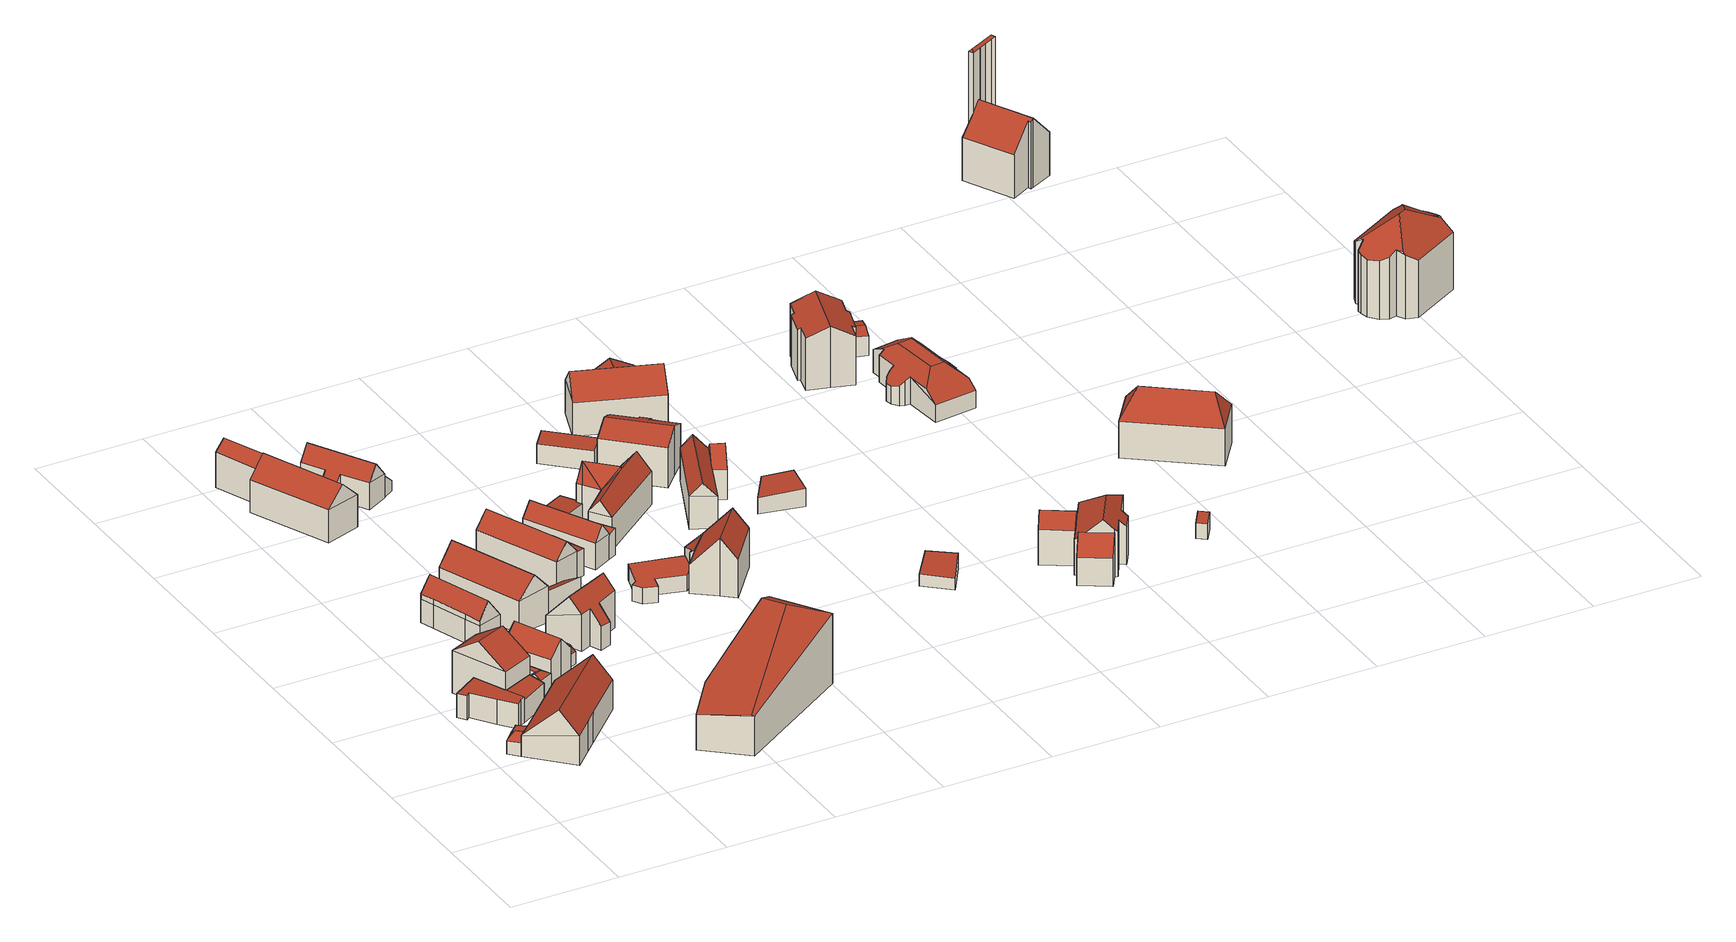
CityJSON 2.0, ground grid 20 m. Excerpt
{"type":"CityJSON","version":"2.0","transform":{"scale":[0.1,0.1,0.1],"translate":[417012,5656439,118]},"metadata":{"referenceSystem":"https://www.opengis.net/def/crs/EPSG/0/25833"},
"CityObjects":{
"building1":{"type":"Building","attributes":{"Dachtyp_tdc":"tdcFreeFormRoof","Gemeindeschluessel":14612000,"Dachneigung":53.63,"QualitaetDacherkennung":28,"Geometrietyp2DReferenz":"3000","measuredHeight":4.03,"function":"31001_9998","roofType":"5000"},"geometry":[{"type":"Solid","lod":"2","boundaries":[[[[0,1,2,3]],[[1,4,5,2]],[[4,6,7,5]],[[6,0,3,7]],[[8,6,4]],[[9,8,4,1]],[[9,1,0]],[[8,9,0,6]],[[3,2,5,7]]]],"semantics":{"surfaces":[{"type":"WallSurface"},{"type":"RoofSurface"},{"type":"GroundSurface"}],"values":[[0,0,0,0,0,1,1,1,2]]}}]},
"building2":{"type":"Building","attributes":{"Dachtyp_tdc":"tdcPolyFlatRoof","Gemeindeschluessel":14612000,"Dachneigung":5.76,"QualitaetDacherkennung":48,"Geometrietyp2DReferenz":"3000","measuredHeight":2.56,"function":"31001_9998","roofType":"2100"},"geometry":[{"type":"Solid","lod":"2","boundaries":[[[[10,11,12,13]],[[11,14,15,12]],[[14,1,16,15]],[[1,10,13,16]],[[1,14,11,10]],[[13,12,15,16]]]],"semantics":{"surfaces":[{"type":"WallSurface"},{"type":"RoofSurface"},{"type":"GroundSurface"}],"values":[[0,0,0,0,1,2]]}}]},
"building3":{"type":"Building","attributes":{"Gemeindeschluessel":14612000,"Geometrietyp2DReferenz":"3000","function":"31001_9998","roofType":"9999"},"children":["building3-1","building3-2"]},
"building3-1":{"type":"BuildingPart","attributes":{"Dachtyp_tdc":"tdcPolyFlatRoof","Dachneigung":3.81,"QualitaetDacherkennung":57,"Geometrietyp2DReferenz":"3000","measuredHeight":4.88,"roofType":"2100"},"parents":["building3"],"geometry":[{"type":"MultiSurface","lod":"2","boundaries":[[[17,18,19,20,21]],[[22,23,24,25,26]],[[23,27,28,24]],[[27,29,30,28]],[[29,31,32,30]],[[31,33,34,32]],[[33,35,36,34]],[[35,17,21,36]],[[35,33,31,29,27,23,22,18,17]],[[21,20,25,24,28,30,32,34,36]]],"semantics":{"surfaces":[{"type":"WallSurface"},{"type":"RoofSurface"},{"type":"GroundSurface"}],"values":[0,0,0,0,0,0,0,0,1,2]}}]},
"building3-2":{"type":"BuildingPart","attributes":{"Dachtyp_tdc":"tdcPolyFlatRoof","Dachneigung":9.78,"QualitaetDacherkennung":53,"Geometrietyp2DReferenz":"3000","measuredHeight":4.88,"roofType":"2100"},"parents":["building3"],"geometry":[{"type":"MultiSurface","lod":"2","boundaries":[[[37,38,39,40]],[[38,26,25,39]],[[19,37,40,20]],[[19,26,38,37]],[[40,39,25,20]]],"semantics":{"surfaces":[{"type":"WallSurface"},{"type":"RoofSurface"},{"type":"GroundSurface"}],"values":[0,0,0,1,2]}}]},
"building4":{"type":"Building","attributes":{"Dachtyp_tdc":"tdcFreeFormRoof","Gemeindeschluessel":14612000,"Dachneigung":34.17,"QualitaetDacherkennung":69,"Geometrietyp2DReferenz":"3000","measuredHeight":11.69,"function":"31001_9998","roofType":"5000"},"geometry":[{"type":"Solid","lod":"2","boundaries":[[[[41,42,43,44]],[[42,45,46,43]],[[45,47,48,46]],[[47,41,44,48]],[[42,41,49,50]],[[50,49,47,45]],[[41,47,49]],[[45,42,50]],[[44,43,46,48]]]],"semantics":{"surfaces":[{"type":"WallSurface"},{"type":"RoofSurface"},{"type":"GroundSurface"}],"values":[[0,0,0,0,1,1,0,0,2]]}}]},
"building5":{"type":"Building","attributes":{"Dachtyp_tdc":"tdcFreeFormRoof","Gemeindeschluessel":14612000,"Dachneigung":42.94,"QualitaetDacherkennung":81,"Geometrietyp2DReferenz":"3000","measuredHeight":9.86,"function":"31001_9998","roofType":"5000"},"geometry":[{"type":"Solid","lod":"2","boundaries":[[[[51,52,5,7]],[[52,53,54,5]],[[53,55,56,54]],[[55,57,58,56]],[[57,59,60,58]],[[59,61,62,60]],[[61,63,64,62]],[[63,51,7,64]],[[59,57,65,66,63,61]],[[66,65,55,53,52,51]],[[57,55,65]],[[51,63,66]],[[7,5,54,56,58,60,62,64]]]],"semantics":{"surfaces":[{"type":"WallSurface"},{"type":"RoofSurface"},{"type":"GroundSurface"}],"values":[[0,0,0,0,0,0,0,0,1,1,0,0,2]]}}]},
"building6":{"type":"Building","attributes":{"Dachtyp_tdc":"tdcFreeFormRoof","Gemeindeschluessel":14612000,"Dachneigung":35.7,"QualitaetDacherkennung":25,"Geometrietyp2DReferenz":"3000","measuredHeight":4.37,"function":"31001_9998","roofType":"5000"},"geometry":[{"type":"Solid","lod":"2","boundaries":[[[[67,68,69,70]],[[68,71,72,69]],[[71,73,74,72]],[[73,75,76,74]],[[75,77,78,76]],[[77,67,70,78]],[[79,77,75]],[[80,79,75,73]],[[81,82,80,73,71]],[[81,71,68]],[[82,81,68,67]],[[79,80,82,67,77]],[[70,69,72,74,76,78]]]],"semantics":{"surfaces":[{"type":"WallSurface"},{"type":"RoofSurface"},{"type":"GroundSurface"}],"values":[[0,0,0,0,0,0,1,1,1,0,1,1,2]]}}]},
"building7":{"type":"Building","attributes":{"Dachtyp_tdc":"tdcGableRoof","Gemeindeschluessel":14612000,"Dachneigung":47.79,"QualitaetDacherkennung":88,"Geometrietyp2DReferenz":"3000","measuredHeight":7.45,"function":"31001_9998","roofType":"3100"},"geometry":[{"type":"Solid","lod":"2","boundaries":[[[[83,84,85,86]],[[84,87,88,85]],[[87,89,90,88]],[[89,91,92,90]],[[91,93,94,92]],[[93,95,96,94]],[[95,97,98,96]],[[97,83,86,98]],[[93,91,89,87,84]],[[84,83,97,95,93]],[[86,85,88,90,92,94,96,98]]]],"semantics":{"surfaces":[{"type":"WallSurface"},{"type":"RoofSurface"},{"type":"GroundSurface"}],"values":[[0,0,0,0,0,0,0,0,1,1,2]]}}]},
"building8":{"type":"Building","attributes":{"Dachtyp_tdc":"tdcFreeFormRoof","Gemeindeschluessel":14612000,"Dachneigung":53.39,"QualitaetDacherkennung":89,"Geometrietyp2DReferenz":"3000","measuredHeight":8.25,"function":"31001_9998","roofType":"5000"},"geometry":[{"type":"Solid","lod":"2","boundaries":[[[[99,100,101,102]],[[100,103,104,101]],[[103,105,106,104]],[[107,108,109,110]],[[108,99,102,109]],[[111,112,113,114,115,116]],[[112,108,117,113]],[[105,114,113,117,107]],[[107,117,108]],[[100,116,115,103]],[[99,111,116,100]],[[103,115,114,105]],[[108,112,111,99]],[[102,101,104,106,110,109]],[[105,107,110,106]]]],"semantics":{"surfaces":[{"type":"WallSurface"},{"type":"RoofSurface"},{"type":"GroundSurface"}],"values":[[0,0,0,0,0,1,1,0,0,0,0,0,0,2,0]]}}]},
"building9":{"type":"Building","attributes":{"Dachtyp_tdc":"tdcFreeFormRoof","Gemeindeschluessel":14612000,"Dachneigung":64.22,"QualitaetDacherkennung":31,"Geometrietyp2DReferenz":"3000","measuredHeight":4.01,"function":"31001_9998","roofType":"5000"},"geometry":[{"type":"Solid","lod":"2","boundaries":[[[[118,119,120,121]],[[119,122,123,120]],[[122,124,125,123]],[[124,118,121,125]],[[126,124,122]],[[127,126,122,119]],[[127,119,118]],[[126,127,118,124]],[[121,120,123,125]]]],"semantics":{"surfaces":[{"type":"WallSurface"},{"type":"RoofSurface"},{"type":"GroundSurface"}],"values":[[0,0,0,0,0,1,1,1,2]]}}]},
"building10":{"type":"Building","attributes":{"Dachtyp_tdc":"tdcFreeFormRoof","Gemeindeschluessel":14612000,"Dachneigung":51.03,"QualitaetDacherkennung":83,"Geometrietyp2DReferenz":"3000","measuredHeight":9.93,"function":"31001_9998","roofType":"5000"},"geometry":[{"type":"Solid","lod":"2","boundaries":[[[[128,129,130,131]],[[129,132,133,130]],[[132,134,135,133]],[[134,128,131,135]],[[136,128,134,137]],[[129,136,137,132]],[[134,132,137]],[[129,128,136]],[[131,130,133,135]]]],"semantics":{"surfaces":[{"type":"WallSurface"},{"type":"RoofSurface"},{"type":"GroundSurface"}],"values":[[0,0,0,0,1,1,0,0,2]]}}]},
"building11":{"type":"Building","attributes":{"Dachtyp_tdc":"tdcFreeFormRoof","Gemeindeschluessel":14612000,"Dachneigung":47.46,"QualitaetDacherkennung":58,"Geometrietyp2DReferenz":"3000","measuredHeight":9.44,"function":"31001_9998","roofType":"5000"},"geometry":[{"type":"Solid","lod":"2","boundaries":[[[[138,139,140,141]],[[139,142,143,140]],[[142,144,145,143]],[[144,146,147,145]],[[146,148,149,147]],[[148,150,151,149]],[[150,152,153,151]],[[152,154,155,153]],[[154,156,157,155]],[[156,138,141,157]],[[158,142,139,138,156,159]],[[146,144,158,159,154,152,150,148]],[[144,142,158]],[[156,154,159]],[[141,140,143,145,147,149,151,153,155,157]]]],"semantics":{"surfaces":[{"type":"WallSurface"},{"type":"RoofSurface"},{"type":"GroundSurface"}],"values":[[0,0,0,0,0,0,0,0,0,0,1,1,0,0,2]]}}]},
"building12":{"type":"Building","attributes":{"Gemeindeschluessel":14612000,"Geometrietyp2DReferenz":"3000","function":"31001_9998","roofType":"9999"},"children":["building12-1","building12-2"]},
"building12-1":{"type":"BuildingPart","attributes":{"Dachtyp_tdc":"tdcGableRoof","Dachneigung":44.74,"QualitaetDacherkennung":84,"Geometrietyp2DReferenz":"3000","measuredHeight":8.42,"roofType":"3100"},"parents":["building12"],"geometry":[{"type":"MultiSurface","lod":"2","boundaries":[[[160,161,162,163,164]],[[161,165,166,162]],[[165,167,168,169,166]],[[165,161,170]],[[161,160,171,172,170]],[[167,165,170,172]],[[163,162,166,169]]],"semantics":{"surfaces":[{"type":"WallSurface"},{"type":"RoofSurface"},{"type":"GroundSurface"}],"values":[0,0,0,0,1,1,2]}}]},
"building12-2":{"type":"BuildingPart","attributes":{"Dachtyp_tdc":"tdcGableRoof","Dachneigung":44.37,"QualitaetDacherkennung":72,"Geometrietyp2DReferenz":"3000","measuredHeight":9.52,"roofType":"3100"},"parents":["building12"],"geometry":[{"type":"MultiSurface","lod":"2","boundaries":[[[173,174,175,176]],[[168,177,178,169]],[[177,173,176,178]],[[173,177,179]],[[174,173,179,180]],[[177,168,181,171,180,179]],[[176,175,163,169,178]]],"semantics":{"surfaces":[{"type":"WallSurface"},{"type":"RoofSurface"},{"type":"GroundSurface"}],"values":[0,0,0,0,1,1,2]}}]},
"building13":{"type":"Building","attributes":{"Dachtyp_tdc":"tdcPolyFlatRoof","Gemeindeschluessel":14612000,"Dachneigung":28.23,"QualitaetDacherkennung":67,"Geometrietyp2DReferenz":"3000","measuredHeight":4.64,"function":"31001_9998","roofType":"2100"},"geometry":[{"type":"Solid","lod":"2","boundaries":[[[[182,183,184,185]],[[183,186,187,184]],[[186,188,189,187]],[[188,182,185,189]],[[188,186,183,182]],[[185,184,187,189]]]],"semantics":{"surfaces":[{"type":"WallSurface"},{"type":"RoofSurface"},{"type":"GroundSurface"}],"values":[[0,0,0,0,1,2]]}}]},
"building14":{"type":"Building","attributes":{"Dachtyp_tdc":"tdcFreeFormRoof","Gemeindeschluessel":14612000,"Dachneigung":16.03,"QualitaetDacherkennung":37,"Geometrietyp2DReferenz":"3000","measuredHeight":14.34,"function":"31001_9998","roofType":"5000"},"geometry":[{"type":"Solid","lod":"2","boundaries":[[[[190,191,192,193]],[[191,194,195,192]],[[194,196,197,195]],[[196,198,199,197]],[[198,190,193,199]],[[198,200,201,190]],[[200,198,196,202]],[[201,200,202,194,191]],[[196,194,202]],[[191,190,201]],[[193,192,195,197,199]]]],"semantics":{"surfaces":[{"type":"WallSurface"},{"type":"RoofSurface"},{"type":"GroundSurface"}],"values":[[0,0,0,0,0,1,1,1,0,0,2]]}}]},
"building15":{"type":"Building","attributes":{"Dachtyp_tdc":"tdcFreeFormRoof","Gemeindeschluessel":14612000,"Dachneigung":50.02,"QualitaetDacherkennung":65,"Geometrietyp2DReferenz":"3000","measuredHeight":7.69,"function":"31001_9998","roofType":"5000"},"geometry":[{"type":"Solid","lod":"2","boundaries":[[[[203,204,205,206]],[[204,207,208,205]],[[207,209,210,208]],[[209,211,212,210]],[[211,213,214,212]],[[213,215,216,214]],[[215,217,218,216]],[[217,219,220,218]],[[219,203,206,220]],[[221,213,211,209,222]],[[204,203,219,217,215,221,222,207]],[[215,213,221]],[[209,207,222]],[[206,205,208,210,212,214,216,218,220]]]],"semantics":{"surfaces":[{"type":"WallSurface"},{"type":"RoofSurface"},{"type":"GroundSurface"}],"values":[[0,0,0,0,0,0,0,0,0,1,1,0,0,2]]}}]},
"building16":{"type":"Building","attributes":{"Gemeindeschluessel":14612000,"Geometrietyp2DReferenz":"3000","function":"31001_9998","roofType":"9999"},"children":["building16-1","building16-2"]},
"building16-1":{"type":"BuildingPart","attributes":{"Dachtyp_tdc":"tdcPolyFlatRoof","Dachneigung":3.13,"QualitaetDacherkennung":58,"Geometrietyp2DReferenz":"3000","measuredHeight":5.17,"roofType":"2100"},"parents":["building16"],"geometry":[{"type":"MultiSurface","lod":"2","boundaries":[[[223,224,225,226]],[[227,228,229,230]],[[228,223,226,229]],[[228,227,224,223]],[[226,225,230,229]]],"semantics":{"surfaces":[{"type":"WallSurface"},{"type":"RoofSurface"},{"type":"GroundSurface"}],"values":[0,0,0,1,2]}}]},
"building16-2":{"type":"BuildingPart","attributes":{"Dachtyp_tdc":"tdcGableRoof","Dachneigung":48.3,"QualitaetDacherkennung":87,"Geometrietyp2DReferenz":"3000","measuredHeight":8.4,"roofType":"3100"},"parents":["building16"],"geometry":[{"type":"MultiSurface","lod":"2","boundaries":[[[231,232,227,230,233]],[[232,231,234,235,236]],[[237,235,234,238]],[[234,231,238]],[[236,235,237]],[[230,225,239,240,233]],[[236,237,239,225,224]],[[237,238,240,239]],[[238,231,233,240]]],"semantics":{"surfaces":[{"type":"WallSurface"},{"type":"RoofSurface"},{"type":"GroundSurface"}],"values":[0,1,1,0,0,2,0,0,0]}}]},
"building17":{"type":"Building","attributes":{"Dachtyp_tdc":"tdcPolyFlatRoof","Gemeindeschluessel":14612000,"Dachneigung":41.09,"QualitaetDacherkennung":71,"Geometrietyp2DReferenz":"3000","measuredHeight":4,"function":"31001_9998","roofType":"2100"},"geometry":[{"type":"Solid","lod":"2","boundaries":[[[[241,242,243,244]],[[242,245,246,243]],[[245,247,248,246]],[[247,241,244,248]],[[247,245,242,241]],[[244,243,246,248]]]],"semantics":{"surfaces":[{"type":"WallSurface"},{"type":"RoofSurface"},{"type":"GroundSurface"}],"values":[[0,0,0,0,1,2]]}}]},
"building18":{"type":"Building","attributes":{"Dachtyp_tdc":"tdcPolyFlatRoof","Gemeindeschluessel":14612000,"Dachneigung":0,"QualitaetDacherkennung":0,"Geometrietyp2DReferenz":"3000","BezugspunktDach":"2000","measuredHeight":3,"function":"31001_9998"},"geometry":[{"type":"MultiSurface","lod":"2","boundaries":[[[249,250,251,252,253,254,255,256,257,258,259]],[[259,258,260,261]],[[258,257,262,260]],[[257,256,263,262]],[[256,255,264,263]],[[255,254,265,264]],[[254,253,266,265]],[[253,252,267,266]],[[252,251,268,267]],[[251,250,269,268]],[[250,249,270,269]],[[249,259,261,270]],[[261,260,262,263,264,265,266,267,268,269,270]]],"semantics":{"surfaces":[{"type":"RoofSurface"},{"type":"WallSurface"},{"type":"GroundSurface"}],"values":[0,1,1,1,1,1,1,1,1,1,1,1,2]}}]},
"building19":{"type":"Building","attributes":{"Gemeindeschluessel":14612000,"Geometrietyp2DReferenz":"3000","function":"31001_9998","roofType":"9999"},"children":["building19-1","building19-2"]},
"building19-1":{"type":"BuildingPart","attributes":{"Dachtyp_tdc":"tdcPolyFlatRoof","Dachneigung":19.44,"QualitaetDacherkennung":73,"Geometrietyp2DReferenz":"3000","measuredHeight":5.08,"roofType":"2100"},"parents":["building19"],"geometry":[{"type":"MultiSurface","lod":"2","boundaries":[[[271,272,273,274]],[[275,276,277,278]],[[276,271,274,277]],[[276,275,272,271]],[[274,273,278,277]]],"semantics":{"surfaces":[{"type":"WallSurface"},{"type":"RoofSurface"},{"type":"GroundSurface"}],"values":[0,0,0,1,2]}}]},
"building19-2":{"type":"BuildingPart","attributes":{"Dachtyp_tdc":"tdcGableRoof","Dachneigung":52.9,"QualitaetDacherkennung":77,"Geometrietyp2DReferenz":"3000","measuredHeight":7.45,"roofType":"3100"},"parents":["building19"],"geometry":[{"type":"MultiSurface","lod":"2","boundaries":[[[279,280,281,273,272]],[[280,282,283,281]],[[282,284,285,283]],[[280,279,286]],[[284,282,287]],[[279,284,287,286]],[[282,280,286,287]],[[285,278,273,281,283]]],"semantics":{"surfaces":[{"type":"WallSurface"},{"type":"RoofSurface"},{"type":"GroundSurface"}],"values":[0,0,0,0,0,1,1,2]}}]},
"building20":{"type":"Building","attributes":{"Dachtyp_tdc":"tdcPolyFlatRoof","Gemeindeschluessel":14612000,"Dachneigung":41.24,"QualitaetDacherkennung":55,"Geometrietyp2DReferenz":"3000","measuredHeight":5.58,"function":"31001_9998","roofType":"2100"},"geometry":[{"type":"Solid","lod":"2","boundaries":[[[[288,289,290,291]],[[289,292,293,290]],[[292,294,295,293]],[[294,296,297,295]],[[296,288,291,297]],[[296,294,292,289,288]],[[291,290,293,295,297]]]],"semantics":{"surfaces":[{"type":"WallSurface"},{"type":"RoofSurface"},{"type":"GroundSurface"}],"values":[[0,0,0,0,0,1,2]]}}]},
"building21":{"type":"Building","attributes":{"Dachtyp_tdc":"tdcGableRoof","Gemeindeschluessel":14612000,"Dachneigung":47.04,"QualitaetDacherkennung":76,"Geometrietyp2DReferenz":"3000","measuredHeight":10.85,"function":"31001_9998","roofType":"3100"},"geometry":[{"type":"Solid","lod":"2","boundaries":[[[[296,298,299,297]],[[298,300,301,299]],[[300,302,303,301]],[[302,304,305,303]],[[304,306,307,305]],[[306,308,291,307]],[[308,296,297,291]],[[304,302,300,298]],[[298,296,308,306,304]],[[297,299,301,303,305,307,291]]]],"semantics":{"surfaces":[{"type":"WallSurface"},{"type":"RoofSurface"},{"type":"GroundSurface"}],"values":[[0,0,0,0,0,0,0,1,1,2]]}}]},
"building22":{"type":"Building","attributes":{"Dachtyp_tdc":"tdcPolyFlatRoof","Gemeindeschluessel":14612000,"Dachneigung":4.71,"QualitaetDacherkennung":68,"Geometrietyp2DReferenz":"3000","measuredHeight":3.28,"function":"31001_9998","roofType":"2100"},"geometry":[{"type":"Solid","lod":"2","boundaries":[[[[309,310,311,312]],[[310,313,314,311]],[[313,315,316,314]],[[315,317,318,316]],[[317,319,320,318]],[[319,321,322,320]],[[321,309,312,322]],[[321,319,317,315,313,310,309]],[[312,311,314,316,318,320,322]]]],"semantics":{"surfaces":[{"type":"WallSurface"},{"type":"RoofSurface"},{"type":"GroundSurface"}],"values":[[0,0,0,0,0,0,0,1,2]]}}]},
"building23":{"type":"Building","attributes":{"Dachtyp_tdc":"tdcFreeFormRoof","Gemeindeschluessel":14612000,"Dachneigung":49.77,"QualitaetDacherkennung":51,"Geometrietyp2DReferenz":"3000","measuredHeight":9.64,"function":"31001_9998","roofType":"5000"},"geometry":[{"type":"Solid","lod":"2","boundaries":[[[[323,324,325,326]],[[324,327,328,325]],[[327,329,330,328]],[[329,331,332,330]],[[331,333,334,332]],[[333,335,320,334]],[[335,336,318,320]],[[336,337,316,318]],[[337,338,339,316]],[[338,323,326,339]],[[335,340,341,336]],[[333,340,335]],[[333,342,340]],[[342,333,343]],[[333,331,344,343]],[[344,329,327,345,346,342,343]],[[346,345,324,323]],[[340,342,346,323,338]],[[337,341,340,338]],[[336,341,337]],[[329,344,331]],[[324,345,327]],[[326,325,328,330,332,334,320,318,316,339]]]],"semantics":{"surfaces":[{"type":"WallSurface"},{"type":"RoofSurface"},{"type":"GroundSurface"}],"values":[[0,0,0,0,0,0,0,0,0,0,1,1,1,1,1,1,1,1,0,0,0,0,2]]}}]},
"building24":{"type":"Building","attributes":{"Gemeindeschluessel":14612000,"Geometrietyp2DReferenz":"3000","function":"31001_9998","roofType":"9999"},"children":["building24-1","building24-2"]},
"building24-1":{"type":"BuildingPart","attributes":{"Dachtyp_tdc":"tdcGableRoof","Dachneigung":40.33,"QualitaetDacherkennung":66,"Geometrietyp2DReferenz":"3000","measuredHeight":8.59,"roofType":"3100"},"parents":["building24"],"geometry":[{"type":"MultiSurface","lod":"2","boundaries":[[[347,348,349,350]],[[351,352,353,354]],[[352,347,350,353]],[[347,352,355]],[[348,347,355,356,357]],[[352,351,358,356,355]],[[350,349,354,353]]],"semantics":{"surfaces":[{"type":"WallSurface"},{"type":"RoofSurface"},{"type":"GroundSurface"}],"values":[0,0,0,0,1,1,2]}}]},
"building24-2":{"type":"BuildingPart","attributes":{"Dachtyp_tdc":"tdcGableRoof","Dachneigung":47.23,"QualitaetDacherkennung":58,"Geometrietyp2DReferenz":"3000","measuredHeight":8.59,"roofType":"3100"},"parents":["building24"],"geometry":[{"type":"MultiSurface","lod":"2","boundaries":[[[359,360,361,362]],[[360,363,351,354,361]],[[364,359,362,365]],[[363,360,366]],[[359,364,367]],[[360,359,367,366]],[[364,357,358,363,366,367]],[[362,361,354,349,365]]],"semantics":{"surfaces":[{"type":"WallSurface"},{"type":"RoofSurface"},{"type":"GroundSurface"}],"values":[0,0,0,0,0,1,1,2]}}]},
"building25":{"type":"Building","attributes":{"Dachtyp_tdc":"tdcPolyFlatRoof","Gemeindeschluessel":14612000,"Dachneigung":5.85,"QualitaetDacherkennung":78,"Geometrietyp2DReferenz":"3000","measuredHeight":4.04,"function":"31001_9998","roofType":"2100"},"geometry":[{"type":"Solid","lod":"2","boundaries":[[[[368,369,370,371]],[[369,372,373,370]],[[372,374,375,373]],[[374,376,377,375]],[[376,368,371,377]],[[376,374,372,369,368]],[[371,370,373,375,377]]]],"semantics":{"surfaces":[{"type":"WallSurface"},{"type":"RoofSurface"},{"type":"GroundSurface"}],"values":[[0,0,0,0,0,1,2]]}}]},
"building26":{"type":"Building","attributes":{"Dachtyp_tdc":"tdcPolyFlatRoof","Gemeindeschluessel":14612000,"Dachneigung":6.52,"QualitaetDacherkennung":72,"Geometrietyp2DReferenz":"3000","measuredHeight":3.03,"function":"31001_9998","roofType":"2100"},"geometry":[{"type":"Solid","lod":"2","boundaries":[[[[378,379,380,381]],[[379,382,383,380]],[[382,384,385,383]],[[384,378,381,385]],[[384,382,379,378]],[[381,380,383,385]]]],"semantics":{"surfaces":[{"type":"WallSurface"},{"type":"RoofSurface"},{"type":"GroundSurface"}],"values":[[0,0,0,0,1,2]]}}]},
"building27":{"type":"Building","attributes":{"Dachtyp_tdc":"tdcGableRoof","Gemeindeschluessel":14612000,"Dachneigung":22.57,"QualitaetDacherkennung":71,"Geometrietyp2DReferenz":"3000","measuredHeight":9.21,"function":"31001_9998","roofType":"3100"},"geometry":[{"type":"Solid","lod":"2","boundaries":[[[[386,387,388,389]],[[387,390,391,388]],[[390,392,393,391]],[[392,394,395,393]],[[394,396,397,395]],[[396,398,399,397]],[[398,400,401,399]],[[400,402,403,401]],[[402,404,405,403]],[[404,406,407,405]],[[406,408,409,407]],[[408,386,389,409]],[[404,402,400,398,396,394,392,390,387,386]],[[386,408,406,404]],[[389,388,391,393,395,397,399,401,403,405,407,409]]]],"semantics":{"surfaces":[{"type":"WallSurface"},{"type":"RoofSurface"},{"type":"GroundSurface"}],"values":[[0,0,0,0,0,0,0,0,0,0,0,0,1,1,2]]}}]},
"building28":{"type":"Building","attributes":{"Dachtyp_tdc":"tdcPolyFlatRoof","Gemeindeschluessel":14612000,"Dachneigung":3.6,"QualitaetDacherkennung":69,"Geometrietyp2DReferenz":"3000","measuredHeight":2.73,"function":"31001_9998","roofType":"2100"},"geometry":[{"type":"Solid","lod":"2","boundaries":[[[[410,411,412,413]],[[411,414,415,412]],[[414,416,417,415]],[[416,418,419,417]],[[418,420,421,419]],[[420,410,413,421]],[[420,418,416,414,411,410]],[[413,412,415,417,419,421]]]],"semantics":{"surfaces":[{"type":"WallSurface"},{"type":"RoofSurface"},{"type":"GroundSurface"}],"values":[[0,0,0,0,0,0,1,2]]}}]},
"building29":{"type":"Building","attributes":{"Dachtyp_tdc":"tdcPolyFlatRoof","Gemeindeschluessel":14612000,"Dachneigung":2.67,"QualitaetDacherkennung":85,"Geometrietyp2DReferenz":"3000","measuredHeight":3.35,"function":"31001_9998","roofType":"2100"},"geometry":[{"type":"Solid","lod":"2","boundaries":[[[[422,423,424,425]],[[423,426,427,424]],[[426,428,429,427]],[[428,422,425,429]],[[428,426,423,422]],[[425,424,427,429]]]],"semantics":{"surfaces":[{"type":"WallSurface"},{"type":"RoofSurface"},{"type":"GroundSurface"}],"values":[[0,0,0,0,1,2]]}}]},
"building30":{"type":"Building","attributes":{"Dachtyp_tdc":"tdcPolyFlatRoof","Gemeindeschluessel":14612000,"Dachneigung":0,"QualitaetDacherkennung":0,"Geometrietyp2DReferenz":"3000","BezugspunktDach":"2000","measuredHeight":3,"function":"31001_9998"},"geometry":[{"type":"MultiSurface","lod":"2","boundaries":[[[430,431,432,433,434]],[[434,433,435,436]],[[433,432,437,435]],[[432,431,438,437]],[[431,430,439,438]],[[430,434,436,439]],[[436,435,437,438,439]]],"semantics":{"surfaces":[{"type":"RoofSurface"},{"type":"WallSurface"},{"type":"GroundSurface"}],"values":[0,1,1,1,1,1,2]}}]},
"building31":{"type":"Building","attributes":{"Dachtyp_tdc":"tdcGableRoof","Gemeindeschluessel":14612000,"Dachneigung":44.57,"QualitaetDacherkennung":79,"Geometrietyp2DReferenz":"3000","measuredHeight":10.04,"function":"31001_9998","roofType":"3100"},"geometry":[{"type":"Solid","lod":"2","boundaries":[[[[440,441,442,443]],[[441,444,445,442]],[[444,446,447,445]],[[446,448,449,447]],[[448,450,451,449]],[[450,440,443,451]],[[450,452,453,440]],[[446,444,441,453,452,448]],[[448,452,450]],[[440,453,441]],[[443,442,445,447,449,451]]]],"semantics":{"surfaces":[{"type":"WallSurface"},{"type":"RoofSurface"},{"type":"GroundSurface"}],"values":[[0,0,0,0,0,0,1,1,0,0,2]]}}]},
"building32":{"type":"Building","attributes":{"Dachtyp_tdc":"tdcGableRoof","Gemeindeschluessel":14612000,"Dachneigung":26.76,"QualitaetDacherkennung":22,"Geometrietyp2DReferenz":"3000","measuredHeight":3.98,"function":"31001_9998","roofType":"3100"},"geometry":[{"type":"Solid","lod":"2","boundaries":[[[[454,455,456,457]],[[455,458,459,456]],[[458,460,461,459]],[[460,454,457,461]],[[458,455,462]],[[454,460,463]],[[455,454,463,462]],[[460,458,462,463]],[[457,456,459,461]]]],"semantics":{"surfaces":[{"type":"WallSurface"},{"type":"RoofSurface"},{"type":"GroundSurface"}],"values":[[0,0,0,0,0,0,1,1,2]]}}]},
"building33":{"type":"Building","attributes":{"Gemeindeschluessel":14612000,"Geometrietyp2DReferenz":"3000","function":"31001_9998","roofType":"9999"},"children":["building33-1","building33-2","building33-3"]},
"building33-1":{"type":"BuildingPart","attributes":{"Dachtyp_tdc":"tdcGableRoof","Dachneigung":28.71,"QualitaetDacherkennung":85,"Geometrietyp2DReferenz":"3000","measuredHeight":8.36,"roofType":"3100"},"parents":["building33"],"geometry":[{"type":"MultiSurface","lod":"2","boundaries":[[[464,465,466,467,468]],[[469,470,471,472]],[[470,464,468,471]],[[469,473,465,474]],[[464,470,475]],[[465,464,475,474]],[[470,469,474,475]],[[468,467,472,471]]],"semantics":{"surfaces":[{"type":"WallSurface"},{"type":"RoofSurface"},{"type":"GroundSurface"}],"values":[0,0,0,0,0,1,1,2]}}]},
"building33-2":{"type":"BuildingPart","attributes":{"Dachtyp_tdc":"tdcHipAndGableRoof","Dachneigung":40.19,"QualitaetDacherkennung":60,"Geometrietyp2DReferenz":"3000","measuredHeight":10.56,"roofType":"5000"},"parents":["building33"],"geometry":[{"type":"MultiSurface","lod":"2","boundaries":[[[476,477,478,479]],[[477,480,481,478]],[[480,482,483,484,481]],[[485,486,487,488]],[[486,469,472,487]],[[466,489,490,467]],[[489,491,492,490]],[[491,493,494,492]],[[493,495,496,494]],[[495,476,479,496]],[[491,489,497]],[[489,466,473,469,486,485,498,499,497]],[[499,482,480,477,476,495,493,491,497]],[[479,478,481,484,500,488,487,472,467,490,492,494,496]]],"semantics":{"surfaces":[{"type":"WallSurface"},{"type":"RoofSurface"},{"type":"GroundSurface"}],"values":[0,0,0,0,0,0,0,0,0,0,1,1,1,2]}}]},
"building33-3":{"type":"BuildingPart","attributes":{"Dachtyp_tdc":"tdcPolyFlatRoof","Dachneigung":40.34,"QualitaetDacherkennung":39,"Geometrietyp2DReferenz":"3000","measuredHeight":8.15,"roofType":"2100"},"parents":["building33"],"geometry":[{"type":"MultiSurface","lod":"2","boundaries":[[[501,502,485,488,503]],[[483,504,505,484]],[[504,501,503,505]],[[504,483,506,498,502,501]],[[503,488,500,484,505]]],"semantics":{"surfaces":[{"type":"WallSurface"},{"type":"RoofSurface"},{"type":"GroundSurface"}],"values":[0,0,0,1,2]}}]},
"building34":{"type":"Building","attributes":{"Gemeindeschluessel":14612000,"Geometrietyp2DReferenz":"3000","function":"31001_9998","roofType":"9999"},"children":["building34-1","building34-2"]},
"building34-1":{"type":"BuildingPart","attributes":{"Dachtyp_tdc":"tdcGableRoof","Dachneigung":28.96,"QualitaetDacherkennung":29,"Geometrietyp2DReferenz":"3000","measuredHeight":11.59,"roofType":"3100"},"parents":["building34"],"geometry":[{"type":"MultiSurface","lod":"2","boundaries":[[[507,508,509,510]],[[508,511,512,509]],[[511,513,514,512]],[[513,515,514]],[[516,517,518,519]],[[517,520,521,518]],[[520,522,523,521]],[[522,524,525,523]],[[524,526,527,525]],[[526,528,529,527]],[[528,530,531,529]],[[530,532,533,531]],[[532,534,535,533]],[[528,526,524,522,520,517,516,536]],[[536,513,511,508,507,534,532,530,528]],[[535,510,509,512,514,537,538,519,518,521,523,525,527,529,531,533]],[[534,507,510,535]]],"semantics":{"surfaces":[{"type":"WallSurface"},{"type":"RoofSurface"},{"type":"GroundSurface"}],"values":[0,0,0,0,0,0,0,0,0,0,0,0,0,1,1,2,0]}}]},
"building34-2":{"type":"BuildingPart","attributes":{"Dachtyp_tdc":"tdcPolyFlatRoof","Dachneigung":14.77,"QualitaetDacherkennung":49,"Geometrietyp2DReferenz":"3000","measuredHeight":4.03,"roofType":"2100"},"parents":["building34"],"geometry":[{"type":"MultiSurface","lod":"2","boundaries":[[[539,540,538,541]],[[515,542,543,514]],[[542,539,541,543]],[[542,515,544,540,539]],[[541,538,537,514,543]]],"semantics":{"surfaces":[{"type":"WallSurface"},{"type":"RoofSurface"},{"type":"GroundSurface"}],"values":[0,0,0,1,2]}}]},
"building35":{"type":"Building","attributes":{"Dachtyp_tdc":"tdcFreeFormRoof","Gemeindeschluessel":14612000,"Dachneigung":36.07,"QualitaetDacherkennung":27,"Geometrietyp2DReferenz":"3000","measuredHeight":7.07,"function":"31001_9998","roofType":"5000"},"geometry":[{"type":"Solid","lod":"2","boundaries":[[[[545,546,547,548]],[[546,549,550,547]],[[549,551,552,550]],[[551,553,554,552]],[[553,555,556,554]],[[555,557,558,556]],[[557,559,560,558]],[[559,561,562,560]],[[561,563,564,562]],[[563,565,566,564]],[[565,567,568,566]],[[567,569,570,568]],[[569,571,572,570]],[[571,573,574,572]],[[573,575,576,574]],[[575,577,578,576]],[[577,579,580,578]],[[579,581,582,580]],[[581,583,584,582]],[[583,545,548,584]],[[559,585,586,587,588,561]],[[588,587,589,590,581,579,577,575,573,571,569,567,565,563]],[[591,592,545,583,590,589]],[[551,549,546,592,591,586,585,557,555,553]],[[587,586,591,589]],[[546,545,592]],[[559,557,585]],[[563,561,588]],[[583,581,590]],[[548,547,550,552,554,556,558,560,562,564,566,568,570,572,574,576,578,580,582,584]]]],"semantics":{"surfaces":[{"type":"WallSurface"},{"type":"RoofSurface"},{"type":"GroundSurface"}],"values":[[0,0,0,0,0,0,0,0,0,0,0,0,0,0,0,0,0,0,0,0,1,1,1,1,1,0,0,0,0,2]]}}]},
"building36":{"type":"Building","attributes":{"Dachtyp_tdc":"tdcGableRoof","Gemeindeschluessel":14612000,"Dachneigung":14.59,"QualitaetDacherkennung":71,"Geometrietyp2DReferenz":"3000","measuredHeight":4.3,"function":"31001_9998","roofType":"3100"},"geometry":[{"type":"Solid","lod":"2","boundaries":[[[[593,594,595,596]],[[594,597,598,595]],[[597,599,600,598]],[[599,593,596,600]],[[597,594,601]],[[593,599,602]],[[594,593,602,601]],[[599,597,601,602]],[[596,595,598,600]]]],"semantics":{"surfaces":[{"type":"WallSurface"},{"type":"RoofSurface"},{"type":"GroundSurface"}],"values":[[0,0,0,0,0,0,1,1,2]]}}]},
"building37":{"type":"Building","attributes":{"Dachtyp_tdc":"tdcPolyFlatRoof","Gemeindeschluessel":14612000,"Dachneigung":6.77,"QualitaetDacherkennung":51,"Geometrietyp2DReferenz":"3000","measuredHeight":3.25,"function":"31001_9998","roofType":"2100"},"geometry":[{"type":"Solid","lod":"2","boundaries":[[[[603,604,605,606]],[[604,607,608,605]],[[607,609,610,608]],[[609,603,606,610]],[[609,607,604,603]],[[606,605,608,610]]]],"semantics":{"surfaces":[{"type":"WallSurface"},{"type":"RoofSurface"},{"type":"GroundSurface"}],"values":[[0,0,0,0,1,2]]}}]},
"building38":{"type":"Building","attributes":{"Dachtyp_tdc":"tdcFreeFormRoof","Gemeindeschluessel":14612000,"Dachneigung":49.51,"QualitaetDacherkennung":64,"Geometrietyp2DReferenz":"3000","measuredHeight":11.48,"function":"31001_9998","roofType":"5000"},"geometry":[{"type":"Solid","lod":"2","boundaries":[[[[611,612,613,614]],[[612,615,616,613]],[[615,617,618,616]],[[617,619,620,618]],[[619,621,622,620]],[[621,623,624,622]],[[623,611,614,624]],[[625,615,612,611]],[[621,626,623]],[[623,626,625,611]],[[621,619,617,615,625,626]],[[614,613,616,618,620,622,624]]]],"semantics":{"surfaces":[{"type":"WallSurface"},{"type":"RoofSurface"},{"type":"GroundSurface"}],"values":[[0,0,0,0,0,0,0,1,1,1,1,2]]}}]},
"building39":{"type":"Building","attributes":{"Gemeindeschluessel":14612000,"Geometrietyp2DReferenz":"3000","function":"31001_9998","roofType":"9999"},"children":["building39-1","building39-2"]},
"building39-1":{"type":"BuildingPart","attributes":{"Dachtyp_tdc":"tdcFreeFormRoof","Dachneigung":45.37,"QualitaetDacherkennung":7,"Geometrietyp2DReferenz":"3000","measuredHeight":22.92,"roofType":"5000"},"parents":["building39"],"geometry":[{"type":"MultiSurface","lod":"2","boundaries":[[[627,628,629,630]],[[628,631,632,629]],[[631,633,634,632]],[[633,635,636,637,634]],[[638,639,640,641,642]],[[639,627,630,640]],[[635,633,643]],[[633,631,628,627,639,644,643]],[[639,638,644]],[[638,635,643,644]],[[630,629,632,634,637,645,641,640]]],"semantics":{"surfaces":[{"type":"WallSurface"},{"type":"RoofSurface"},{"type":"GroundSurface"}],"values":[0,0,0,0,0,0,1,1,1,1,2]}}]},
"building39-2":{"type":"BuildingPart","attributes":{"Dachtyp_tdc":"tdcFreeFormRoof","Dachneigung":46.45,"QualitaetDacherkennung":39,"Geometrietyp2DReferenz":"3000","measuredHeight":13.01,"roofType":"5000"},"parents":["building39"],"geometry":[{"type":"MultiSurface","lod":"2","boundaries":[[[646,647,648,649]],[[647,642,641,648]],[[636,650,651,637]],[[650,652,653,651]],[[652,654,655,653]],[[656,646,649,657]],[[652,650,636,658]],[[658,642,647,646,656,654,652]],[[649,648,641,645,637,651,653,655,657]],[[654,656,657,655]]],"semantics":{"surfaces":[{"type":"WallSurface"},{"type":"RoofSurface"},{"type":"GroundSurface"}],"values":[0,0,0,0,0,0,1,1,2,0]}}]},
"building40":{"type":"Building","attributes":{"Dachtyp_tdc":"tdcFreeFormRoof","Gemeindeschluessel":14612000,"Dachneigung":38.71,"QualitaetDacherkennung":54,"Geometrietyp2DReferenz":"3000","measuredHeight":15.52,"function":"31001_9998","roofType":"5000"},"geometry":[{"type":"Solid","lod":"2","boundaries":[[[[659,660,661,662]],[[660,663,664,661]],[[663,665,666,664]],[[665,667,668,666]],[[667,669,670,668]],[[669,671,672,670]],[[671,673,674,672]],[[673,675,676,674]],[[675,677,678,676]],[[677,679,680,678]],[[679,681,682,680]],[[681,683,684,682]],[[683,685,686,684]],[[685,687,688,686]],[[687,689,690,688]],[[689,691,692,690]],[[691,693,694,692]],[[693,695,696,694]],[[695,697,698,696]],[[697,699,700,698]],[[699,701,702,700]],[[701,659,662,702]],[[689,687,685,703,704,705,697,695,693,691]],[[706,707,677,675,673,671,669,667,665,663,708]],[[679,707,706,704,703,683,681]],[[706,708,660,659,701,699,705,704]],[[663,660,708]],[[699,697,705]],[[679,677,707]],[[685,683,703]],[[662,661,664,666,668,670,672,674,676,678,680,682,684,686,688,690,692,694,696,698,700,702]]]],"semantics":{"surfaces":[{"type":"WallSurface"},{"type":"RoofSurface"},{"type":"GroundSurface"}],"values":[[0,0,0,0,0,0,0,0,0,0,0,0,0,0,0,0,0,0,0,0,0,0,1,1,1,1,0,0,0,0,2]]}}]}
},
"vertices":[
[31,233,31],[46,249,31],[46,249,6],[31,233,6],[65,231,31],[65,231,6],[48,215,31],[48,215,6],[57,222,47],[47,233,46],
[68,270,31],[86,251,33],[86,251,8],[68,270,8],[65,231,33],[65,231,8],[46,249,8],
[55,387,64],[81,327,64],[81,327,63],[81,327,15],[55,387,15],[96,293,64],[88,289,63],[88,289,15],[96,293,15],[96,293,57],[79,280,62],[79,280,15],[56,310,62],[56,310,15],[26,352,61],[26,352,15],[20,346,60],[20,346,15],[9,361,60],[9,361,15],
[139,353,63],[151,326,58],[151,326,15],[139,353,15],
[139,353,98],[81,327,98],[81,327,19],[139,353,19],[37,427,99],[37,427,19],[95,453,99],[95,453,19],[117,403,135],[59,378,135],
[48,215,45],[65,231,45],[86,251,45],[86,251,6],[181,344,45],[181,344,6],[250,275,62],[250,275,6],[172,198,62],[172,198,6],[151,178,62],[151,178,6],[117,144,62],[117,144,6],[226,299,104],[93,169,104],
[176,348,57],[150,335,57],[150,335,21],[176,348,21],[140,357,57],[140,357,21],[156,364,57],[156,364,21],[144,390,57],[144,390,21],[153,395,57],[153,395,21],[151,388,60],[163,361,61],[145,346,65],[160,353,65],
[222,366,84],[200,357,111],[200,357,36],[222,366,36],[176,348,83],[176,348,36],[153,395,81],[153,395,36],[137,434,83],[137,434,36],[161,444,111],[161,444,36],[183,453,84],[183,453,36],[204,402,86],[204,402,36],
[138,519,69],[128,549,69],[128,549,25],[138,519,25],[105,614,69],[105,614,25],[96,640,69],[96,640,25],[142,656,69],[185,535,69],[185,535,25],[142,656,25],[138,519,78],[158,526,107],[116,646,107],[96,640,79],[105,614,79],[128,549,79],[142,656,70],
[234,371,70],[222,366,70],[222,366,47],[234,371,47],[204,402,70],[204,402,47],[219,409,70],[219,409,47],[211,406,87],[225,375,84],
[271,531,100],[212,521,93],[212,521,32],[271,531,32],[151,678,93],[151,678,32],[205,699,100],[205,699,32],[244,526,131],[180,689,131],
[272,474,100],[283,451,127],[283,451,57],[272,474,57],[316,468,126],[316,468,57],[337,426,127],[337,426,57],[296,405,126],[296,405,57],[304,382,100],[304,382,57],[283,374,102],[283,374,57],[274,395,126],[274,395,57],[254,386,126],[254,386,57],[223,451,100],[223,451,57],[327,447,152],[243,408,152],
[53,1101,85],[18,1188,85],[18,1188,19],[53,1101,19],[53,1101,79],[59,1202,79],[59,1202,19],[95,1117,79],[95,1117,78],[95,1117,19],[36,1194,104],[71,1108,103],[72,1108,104],
[93,944,81],[28,1091,80],[28,1091,19],[93,944,19],[158,966,80],[158,966,19],[124,954,115],[60,1104,115],[94,1117,79],
[271,531,91],[258,563,72],[258,563,44],[271,531,44],[326,577,72],[326,577,44],[339,545,91],[339,545,44],
[372,19,90],[298,82,83],[298,82,16],[372,19,16],[344,136,103],[344,136,16],[530,258,148],[530,258,16],[594,162,147],[594,162,16],[533,205,159],[368,23,91],[508,243,159],
[150,1068,62],[157,1072,72],[157,1072,22],[150,1068,22],[133,1112,72],[133,1112,22],[172,1135,69],[172,1135,22],[190,1108,67],[190,1108,22],[239,1022,67],[239,1022,22],[199,1000,73],[199,1000,22],[171,1048,72],[171,1048,22],[163,1044,61],[163,1044,22],[216,1009,99],[151,1123,99],
[391,630,86],[376,624,87],[376,624,35],[391,630,35],[351,683,87],[367,690,86],[367,690,35],[351,683,35],
[311,778,89],[351,683,89],[311,778,35],[287,768,119],[351,614,119],[376,624,89],[328,605,91],[263,758,91],[328,605,35],[263,758,35],
[190,1108,63],[210,1121,42],[210,1121,23],[190,1108,23],[259,1034,43],[259,1034,23],[239,1022,63],[239,1022,23],
[504,495,110],[411,516,110],[409,509,110],[395,461,110],[384,454,110],[394,437,110],[419,430,110],[425,453,110],[478,439,110],[488,449,110],[494,455,110],[488,449,80],[494,455,80],[478,439,80],[425,453,80],[419,430,80],[394,437,80],[384,454,80],[395,461,80],[409,509,80],[411,516,80],[504,495,80],
[467,661,87],[452,654,81],[452,654,36],[467,661,36],[436,685,82],[447,692,87],[447,692,36],[436,685,36],
[452,654,84],[416,635,86],[416,635,36],[351,762,86],[351,762,36],[387,780,84],[387,780,36],[433,644,111],[369,771,111],
[493,444,149],[488,449,143],[488,449,94],[493,444,94],[494,455,144],[494,455,94],[504,495,126],[504,495,94],[532,485,149],[532,485,94],
[570,454,202],[570,454,94],[591,437,167],[591,437,94],[528,359,165],[528,359,94],[505,378,202],[505,378,94],[465,410,147],[465,410,94],[493,444,146],
[397,793,68],[413,805,66],[413,805,35],[397,793,35],[459,833,62],[459,833,35],[476,805,62],[476,805,35],[472,802,62],[472,802,35],[478,792,62],[478,792,35],[420,756,68],[420,756,35],
[540,798,97],[565,818,97],[565,818,35],[540,798,35],[597,776,97],[597,776,35],[470,678,97],[470,678,35],[446,714,97],[446,714,35],[497,763,97],[497,763,35],[478,792,97],[472,802,97],[476,805,97],[510,832,97],[510,832,35],[491,817,126],[476,805,103],[532,762,132],[531,758,129],[458,696,123],[581,797,128],[536,762,128],
[669,653,144],[646,663,144],[646,663,88],[669,653,88],[672,725,145],[695,715,145],[695,715,88],[672,725,88],[683,685,173],[660,695,173],[648,666,147],[672,723,147],
[569,598,150],[631,742,150],[631,742,88],[569,598,88],[672,725,147],[611,580,147],[611,580,88],[650,734,173],[589,590,173],
[568,917,71],[498,982,71],[498,982,34],[568,917,34],[523,1012,74],[523,1012,34],[594,945,74],[594,945,34],[591,942,74],[591,942,34],
[855,215,160],[818,158,152],[818,158,130],[855,215,130],[773,197,153],[773,197,130],[812,247,160],[812,247,130],
[584,912,133],[602,932,122],[602,932,41],[584,912,41],[610,939,117],[610,939,41],[644,907,117],[644,907,41],[652,916,112],[652,916,41],[666,903,112],[666,903,41],[658,895,117],[658,895,41],[672,881,117],[672,881,41],[696,859,117],[696,859,41],[670,832,133],[670,832,41],[641,801,116],[641,801,41],[555,882,116],[555,882,41],
[602,932,67],[591,942,67],[591,942,40],[602,932,40],[594,945,67],[594,945,40],[606,968,65],[606,968,40],[622,953,65],[622,953,40],[610,939,66],[610,939,40],
[754,543,141],[674,560,137],[674,560,107],[754,543,107],[712,616,138],[712,616,107],[765,604,141],[765,604,107],
[668,905,77],[666,903,77],[658,895,77],[672,881,77],[682,892,77],[672,881,47],[682,892,47],[658,895,47],[666,903,47],[668,905,47],
[588,1025,100],[614,1097,100],[614,1097,37],[588,1025,37],[659,1081,100],[659,1081,37],[729,1057,100],[729,1057,37],[761,1046,100],[761,1046,37],[736,974,100],[736,974,37],[748,1010,137],[601,1061,137],
[752,1119,77],[729,1057,79],[729,1057,58],[752,1119,58],[659,1081,76],[659,1081,58],[670,1131,73],[670,1131,58],[695,1069,98],[711,1125,98],
[981,168,229],[1032,136,229],[1032,136,225],[1032,136,159],[981,168,159],[1002,88,225],[951,121,225],[951,121,159],[1002,88,159],[1004,91,225],[1019,115,243],[968,148,243],
[1078,53,230],[1067,60,242],[1067,60,159],[1078,53,159],[1047,26,242],[1047,26,159],[1042,29,247],[1042,29,240],[1042,29,159],[992,61,230],[987,64,225],[987,64,159],[992,61,159],[1051,166,225],[1051,166,159],[1112,128,241],[1112,128,159],[1086,87,241],[1086,87,159],[1096,81,230],[1096,81,159],[1068,105,265],[1002,54,240],[1026,39,265],[1026,39,159],
[974,33,212],[992,61,240],[974,33,159],[1024,1,212],[1024,1,159],[1026,39,240],
[902,862,261],[907,861,263],[907,861,166],[902,862,166],[916,891,263],[916,891,166],[935,885,272],[935,885,166],[935,885,206],[998,867,258],[989,837,258],[989,837,166],[998,867,166],[995,835,254],[995,835,166],[980,786,254],[980,786,166],[973,788,258],[973,788,166],[964,757,258],[964,757,166],[924,769,281],[924,769,166],[884,781,263],[884,781,166],[893,814,263],[893,814,166],[888,815,261],[888,815,166],[957,879,281],[957,879,166],[993,868,166],
[998,885,201],[993,868,206],[998,885,166],[940,902,201],[940,902,166],[957,879,206],
[1038,752,232],[1044,704,255],[1044,704,199],[1038,752,199],[1054,705,246],[1054,705,199],[1060,648,246],[1060,648,199],[1076,650,232],[1076,650,199],[1078,628,232],[1078,628,199],[1063,626,246],[1063,626,199],[1071,549,232],[1071,549,199],[992,540,232],[992,540,199],[984,611,250],[984,611,199],[975,611,244],[975,611,199],[966,614,237],[966,614,199],[957,626,232],[957,626,199],[955,639,232],[955,639,199],[962,650,237],[962,650,199],[971,655,244],[971,655,199],[978,656,250],[978,656,199],[974,697,250],[974,697,199],[984,698,257],[984,698,199],[981,729,242],[981,729,199],[1069,568,246],[1039,597,270],[1013,594,270],[989,564,250],[1003,685,270],[983,703,257],[1029,688,270],[1043,714,255],
[1000,780,236],[980,786,236],[980,786,199],[1000,780,199],[995,835,235],[995,835,199],[1015,829,235],[1015,829,199],[987,810,242],[1007,804,242],
[1206,55,199],[1225,82,203],[1225,82,170],[1206,55,170],[1240,70,203],[1240,70,170],[1222,44,199],[1222,44,170],
[1188,281,279],[1228,333,281],[1228,333,210],[1188,281,210],[1234,341,282],[1234,341,210],[1343,258,282],[1343,258,210],[1351,252,282],[1351,252,210],[1372,236,282],[1372,236,210],[1327,176,279],[1327,176,210],[1232,296,325],[1333,220,325],
[1396,1126,495],[1391,1137,483],[1391,1137,270],[1396,1126,270],[1419,1151,483],[1419,1151,270],[1424,1140,495],[1424,1140,270],[1428,1133,495],[1428,1133,351],[1428,1133,270],[1371,1104,495],[1367,1112,495],[1367,1112,270],[1371,1104,270],[1371,1104,382],[1422,1135,499],[1373,1110,499],[1386,1112,270],
[1390,1001,351],[1344,1091,351],[1344,1091,270],[1390,1001,270],[1476,1038,351],[1476,1038,270],[1434,1017,400],[1434,1017,270],[1429,1014,395],[1429,1014,270],[1427,1020,395],[1427,1020,270],[1386,1112,400],
[1780,436,430],[1787,422,442],[1787,422,322],[1780,436,322],[1798,428,436],[1798,428,322],[1812,403,436],[1812,403,322],[1818,403,433],[1818,403,322],[1825,400,431],[1825,400,322],[1833,391,429],[1833,391,322],[1835,381,431],[1835,381,322],[1832,371,435],[1832,371,322],[1813,360,448],[1813,360,322],[1831,326,429],[1831,326,322],[1738,274,429],[1738,274,322],[1718,280,441],[1718,280,322],[1709,296,446],[1709,296,322],[1695,292,438],[1695,292,322],[1680,299,432],[1680,299,322],[1666,315,429],[1666,315,322],[1663,330,432],[1663,330,322],[1663,340,435],[1663,340,322],[1678,350,446],[1678,350,322],[1671,363,438],[1671,363,322],[1676,378,430],[1676,378,322],[1715,286,446],[1742,346,478],[1676,355,446],[1757,354,478],[1820,347,448],[1790,424,442]
]}
